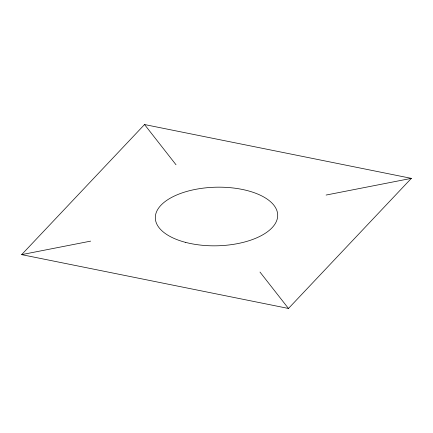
<?xml version="1.0" encoding="UTF-8"?>
<svg xmlns="http://www.w3.org/2000/svg" width="433" height="433" viewBox="0 0 433 433"><rect width="100%" height="100%" fill="white"/><g stroke="black" fill="none" stroke-linecap="round" stroke-linejoin="round"><path stroke-width="0.65" d="M21.65 254.636L144.535 124.542L411.35 178.364L288.465 308.458L21.65 254.636L90.659 241.127M326.103 195.05L411.35 178.364M144.535 124.542L176.02 164.773M259.979 272.059L288.465 308.458M185.73 242.415A61.21 29.303 -1.4 0 0 277.699 215.439A61.21 29.303 -1.4 0 0 186.071 191.646A61.21 29.303 -1.4 0 0 185.73 242.415"/></g></svg>
